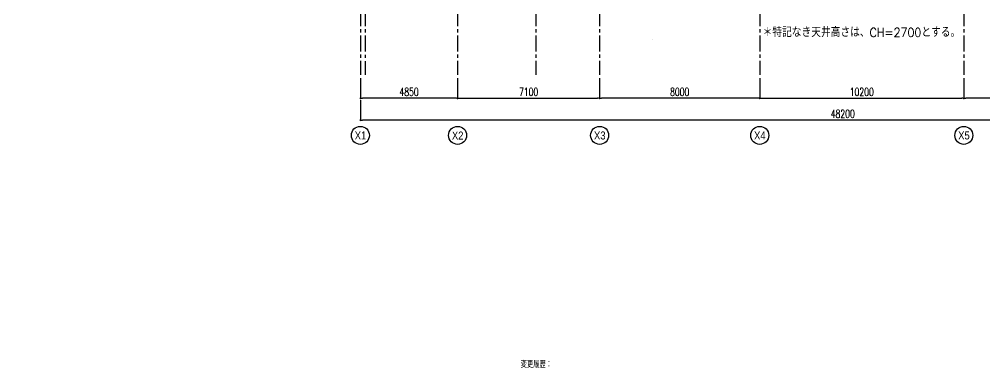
# Model space of a CAD drawing. Extents: x -119186 to 81195, y 1810 to 147180.
# Drawn here: x -5463 to 42782, y 3006 to 20413 of the extents above; entities that cross this region are included whole.
import ezdxf
from ezdxf.enums import TextEntityAlignment as Align

# ---------------------------------------------------------------- set-up
doc = ezdxf.new("R2010")
doc.units = 0
doc.header["$LTSCALE"] = 12.7
doc.header["$MEASUREMENT"] = 0
doc.header["$PDMODE"] = 1
doc.header["$PDSIZE"] = -2
doc.linetypes.add('CENTER', pattern=[2, 1.25, -0.25, 0.25, -0.25])
doc.layers.get('0').update_dxf_attribs({"linetype": 'CONTINUOUS'})
doc.layers.get('DEFPOINTS').update_dxf_attribs({"color": 1, "linetype": 'CONTINUOUS'})
for name, color, linetype in [('0-1', 7, 'CONTINUOUS'), ('0-5', 7, 'CONTINUOUS'), ('1-1', 7, 'CONTINUOUS'), ('1-4', 7, 'CONTINUOUS'), ('2-2', 7, 'CONTINUOUS'), ('80_SHELL_TEXT', 7, 'CONTINUOUS'), ('__', 7, 'CONTINUOUS'), ('______-3', 206, 'CONTINUOUS'), ('A_寸法', 9, 'CONTINUOUS'), ('A_建築（下図）', 8, 'CONTINUOUS'), ('A_記述', 3, 'CONTINUOUS'), ('A_通り芯', 8, 'CENTER'), ('A_通り記号', 2, 'CENTER')]:
    doc.layers.add(name, color=color, linetype=linetype)
doc.styles.add('Dim', font='simplex.shx', dxfattribs={"width": 0.7, "bigfont": 'extfont2.shx'})
doc.styles.add('KANSIM', font='SIMPLEX.shx', dxfattribs={"width": 0.7, "bigfont": 'extfont2.shx'})
doc.styles.get("Standard").update_dxf_attribs({"font": 'txt', "bigfont": 'BIGFONT.SHX'})
doc.styles.add('Standard-A', font='romans.shx', dxfattribs={"bigfont": 'extfont2.shx'})
doc.styles.add('スタイル1', font='MS PGothic.ttf')
doc.dimstyles.new('1-200', dxfattribs={"dimscale": 200, "dimtxt": 3, "dimasz": 1, "dimexe": 1, "dimexo": 1, "dimgap": 1, "dimtad": 1, "dimdec": 0, "dimtxsty": 'Dim', "dimblk": 'DOT', "dimcen": 2.5, "dimadec": 0, "dimazin": 0, "dimtfac": 1, "dimtdec": 0, "dimtix": 1, "dimtmove": 2, "dimatfit": 3, "dimldrblk": '引出線', "dimfxl": 1, "dimlwd": -1, "dimlwe": -1, "dimarcsym": 0})

# ---------------------------------------------------------------- blocks, each defined once
blk = doc.blocks.new('_________')
at = {"layer": '______-3', "color": 4}
blk.add_point((0, 0), dxfattribs=at)
at = {"layer": '__', "color": 0, "flags": 1}
for tag in ['SQ_M', '__', '______', '__', '__']:
    blk.add_attdef(tag, (0, 0), '', height=0.18, dxfattribs=at)
blk = doc.blocks.new('_Dot')
at = {"color": 0, "linetype": 'ByBlock', "lineweight": -2}
blk.add_line((-0.5, 0), (-1, 0), dxfattribs=at)
at = {"color": 0, "linetype": 'ByBlock', "const_width": 0.5}
blk.add_lwpolyline([(-0.25, 0, 1), (0.25, 0, 1)], format="xyb", close=True, dxfattribs=at)
blk = doc.blocks.new('*D10')
at = {"layer": 'A_寸法', "color": 0, "transparency": 16777216}
for p, q in [((11590, 17468), (11590, 16468)), ((16440, 17468), (16440, 16468)), ((16340, 16468), (11690, 16468))]:
    blk.add_line(p, q, dxfattribs=at)
at = {"layer": 'DEFPOINTS', "color": 0, "transparency": 16777216}
for p in [(11590, 17468), (16440, 17468), (11590, 16468)]:
    blk.add_point(p, dxfattribs=at)
at = {"layer": 'A_寸法', "color": 0, "transparency": 16777216, "xscale": 100, "yscale": 100, "zscale": 100, "rotation": 180}
blk.add_blockref('_Dot', (11590, 16468), dxfattribs=at)
at = {"layer": 'A_寸法', "color": 0, "transparency": 16777216, "xscale": 100, "yscale": 100, "zscale": 100}
blk.add_blockref('_Dot', (16440, 16468), dxfattribs=at)
at = {"layer": 'A_寸法', "color": 0, "transparency": 16777216, "insert": (14015, 16788), "char_height": 400, "attachment_point": 5, "style": 'Dim'}
blk.add_mtext('4850', dxfattribs=at)
blk = doc.blocks.new('引出線')
at = {"color": 0, "linetype": 'ByBlock'}
for points in [[(0, 0), (-1.96, -0.4)], [(-1, 0), (0, 0)]]:
    blk.add_lwpolyline(points, dxfattribs=at)
blk = doc.blocks.new('*D11')
at = {"layer": 'A_寸法', "color": 0, "transparency": 16777216}
for p, q in [((16440, 17468), (16440, 16468)), ((23540, 17468), (23540, 16468)), ((16540, 16468), (23440, 16468))]:
    blk.add_line(p, q, dxfattribs=at)
at = {"layer": 'DEFPOINTS', "color": 0, "transparency": 16777216}
for p in [(16440, 17468), (23540, 17468), (23540, 16468)]:
    blk.add_point(p, dxfattribs=at)
at = {"layer": 'A_寸法', "color": 0, "transparency": 16777216, "xscale": 100, "yscale": 100, "zscale": 100, "rotation": 180}
blk.add_blockref('_Dot', (16440, 16468), dxfattribs=at)
at = {"layer": 'A_寸法', "color": 0, "transparency": 16777216, "xscale": 100, "yscale": 100, "zscale": 100}
blk.add_blockref('_Dot', (23540, 16468), dxfattribs=at)
at = {"layer": 'A_寸法', "color": 0, "transparency": 16777216, "insert": (19990, 16788), "char_height": 400, "attachment_point": 5, "style": 'Dim'}
blk.add_mtext('7100', dxfattribs=at)
blk = doc.blocks.new('*D12')
at = {"layer": 'A_寸法', "color": 0, "transparency": 16777216}
for p, q in [((23540, 17468), (23540, 16468)), ((31540, 17468), (31540, 16468)), ((31440, 16468), (23640, 16468))]:
    blk.add_line(p, q, dxfattribs=at)
at = {"layer": 'DEFPOINTS', "color": 0, "transparency": 16777216}
for p in [(23540, 17468), (31540, 17468), (23540, 16468)]:
    blk.add_point(p, dxfattribs=at)
at = {"layer": 'A_寸法', "color": 0, "transparency": 16777216, "xscale": 100, "yscale": 100, "zscale": 100, "rotation": 180}
blk.add_blockref('_Dot', (23540, 16468), dxfattribs=at)
at = {"layer": 'A_寸法', "color": 0, "transparency": 16777216, "xscale": 100, "yscale": 100, "zscale": 100}
blk.add_blockref('_Dot', (31540, 16468), dxfattribs=at)
at = {"layer": 'A_寸法', "color": 0, "transparency": 16777216, "insert": (27540, 16788), "char_height": 400, "attachment_point": 5, "style": 'Dim'}
blk.add_mtext('8000', dxfattribs=at)
blk = doc.blocks.new('*D13')
at = {"layer": 'A_寸法', "color": 0, "transparency": 16777216}
for p, q in [((31540, 17468), (31540, 16468)), ((41740, 17468), (41740, 16468)), ((31640, 16468), (41640, 16468))]:
    blk.add_line(p, q, dxfattribs=at)
at = {"layer": 'DEFPOINTS', "color": 0, "transparency": 16777216}
for p in [(31540, 17468), (41740, 17468), (41740, 16468)]:
    blk.add_point(p, dxfattribs=at)
at = {"layer": 'A_寸法', "color": 0, "transparency": 16777216, "xscale": 100, "yscale": 100, "zscale": 100, "rotation": 180}
blk.add_blockref('_Dot', (31540, 16468), dxfattribs=at)
at = {"layer": 'A_寸法', "color": 0, "transparency": 16777216, "xscale": 100, "yscale": 100, "zscale": 100}
blk.add_blockref('_Dot', (41740, 16468), dxfattribs=at)
at = {"layer": 'A_寸法', "color": 0, "transparency": 16777216, "insert": (36640, 16788), "char_height": 400, "attachment_point": 5, "style": 'Dim'}
blk.add_mtext('10200', dxfattribs=at)
blk = doc.blocks.new('*D14')
at = {"layer": 'A_寸法', "color": 0, "transparency": 16777216}
for p, q in [((41740, 17468), (41740, 16468)), ((49440, 17468), (49440, 16468)), ((49340, 16468), (41840, 16468))]:
    blk.add_line(p, q, dxfattribs=at)
at = {"layer": 'DEFPOINTS', "color": 0, "transparency": 16777216}
for p in [(41740, 17468), (49440, 17468), (41740, 16468)]:
    blk.add_point(p, dxfattribs=at)
at = {"layer": 'A_寸法', "color": 0, "transparency": 16777216, "xscale": 100, "yscale": 100, "zscale": 100, "rotation": 180}
blk.add_blockref('_Dot', (41740, 16468), dxfattribs=at)
at = {"layer": 'A_寸法', "color": 0, "transparency": 16777216, "xscale": 100, "yscale": 100, "zscale": 100}
blk.add_blockref('_Dot', (49440, 16468), dxfattribs=at)
at = {"layer": 'A_寸法', "color": 0, "transparency": 16777216, "insert": (45590, 16788), "char_height": 400, "attachment_point": 5, "style": 'Dim'}
blk.add_mtext('7700', dxfattribs=at)
blk = doc.blocks.new('*D16')
at = {"layer": 'A_寸法', "color": 0, "transparency": 16777216}
for p, q in [((11590, 16373), (11590, 15373)), ((59790, 16373), (59790, 15373)), ((59690, 15373), (11690, 15373))]:
    blk.add_line(p, q, dxfattribs=at)
at = {"layer": 'DEFPOINTS', "color": 0, "transparency": 16777216}
for p in [(11590, 16373), (59790, 16373), (11590, 15373)]:
    blk.add_point(p, dxfattribs=at)
at = {"layer": 'A_寸法', "color": 0, "transparency": 16777216, "xscale": 100, "yscale": 100, "zscale": 100, "rotation": 180}
blk.add_blockref('_Dot', (11590, 15373), dxfattribs=at)
at = {"layer": 'A_寸法', "color": 0, "transparency": 16777216, "xscale": 100, "yscale": 100, "zscale": 100}
blk.add_blockref('_Dot', (59790, 15373), dxfattribs=at)
at = {"layer": 'A_寸法', "color": 0, "transparency": 16777216, "insert": (35690, 15693), "char_height": 400, "attachment_point": 5, "style": 'Dim'}
blk.add_mtext('48200', dxfattribs=at)

msp = doc.modelspace()

# ---------------------------------------------------------------- linework, layer by layer
at = {"layer": '0-1', "color": 7, "linetype": 'Continuous'}
for p in [(-3790.5, 4528.6), (-3790.5, 4527.4), (-3789.2, 4528.6), (-3789.2, 4527.4)]:
    msp.add_point(p, dxfattribs=at)
at = {"layer": '0-5', "color": 7, "linetype": 'Continuous'}
for p in [(-5065.2, 4396.6), (-5043.6, 4453.2), (-5043.6, 4451.7), (-5042.1, 4453.2), (-5042.1, 4451.7), (-4968.1, 4398.1), (-4968.1, 4396.6), (-4966.6, 4398.1), (-4966.6, 4396.6), (-4961.3, 4396.6), (-4878.1, 4576.3), (-4878.1, 4570.3), (-4872.1, 4576.3), (-4872.1, 4570.3), (-4842.7, 4576.3), (-4842.7, 4570.3), (-4836.7, 4576.3), (-4836.7, 4570.3), (-4791.5, 4576.3), (-4791.5, 4570.3), (-4785.5, 4576.3), (-4785.5, 4570.3), (-3378, 4395), (-3356.5, 4451.6), (-3356.5, 4450.1), (-3355, 4451.6), (-3355, 4450.1), (-3274.2, 4395)]:
    msp.add_point(p, dxfattribs=at)
at = {"layer": '1-1', "color": 7, "linetype": 'Continuous'}
for p in [(-3767.3, 4528.6), (-3767.3, 4527.4), (-3766.1, 4528.6), (-3766.1, 4527.4)]:
    msp.add_point(p, dxfattribs=at)
at = {"layer": '1-4', "color": 7, "linetype": 'Continuous'}
for p in [(-5463.4, 4354.6), (-5463.4, 4354.6), (-5081.9, 4367.2), (-5081.9, 4367.2), (-4997.5, 4531.2), (-4962.6, 4531.2), (-4828.9, 4492.9), (-4825.8, 4396.2), (-4818.1, 4499.1), (-4815.7, 4481.2), (-4804.7, 4500.9), (-4804.7, 4500.9), (-4804.1, 4496.2), (-4804.1, 4496.2), (-3791, 4391.7), (-3765.3, 4391.7), (-3765.3, 4391.7), (-3765.3, 4378.8), (-3550, 4392.3), (-3549.7, 4529.8), (-3546.4, 4530.3), (-3546.4, 4530.3), (-3310.4, 4529.6), (-3275.5, 4529.6), (-3138.7, 4394.6), (-3128.6, 4479.6)]:
    msp.add_point(p, dxfattribs=at)
at = {"layer": '2-2', "color": 7, "linetype": 'Continuous'}
for p in [(-4826.7, 4459.4), (-3139.6, 4457.9)]:
    msp.add_point(p, dxfattribs=at)
at = {"layer": 'A_建築（下図）', "color": 8, "linetype": 'Continuous'}
msp.add_arc((26188.8, 19425.1), 0.5, 270.01787, 271.90803, dxfattribs=at)
at = {"layer": 'A_通り芯', "color": 8, "ltscale": 50}
for p, q in [((11589.6, 51351), (11589.6, 17645.9)), ((11824.8, 51348.2), (11824.8, 17645.9)), ((16439.6, 51351), (16439.6, 17645.9)), ((20349.6, 51351), (20349.6, 17645.9)), ((23539.6, 51351), (23539.6, 17645.9)), ((31539.6, 51351), (31539.6, 17645.9)), ((41739.6, 51351), (41739.6, 17645.9))]:
    msp.add_line(p, q, dxfattribs=at)
at = {"layer": 'A_通り記号', "color": 8, "linetype": 'Continuous'}
for centre in [(11580.8, 14615.2), (16439.6, 14615.1), (23539.6, 14615.1), (31539.6, 14615.1), (41739.6, 14615.1)]:
    msp.add_circle(centre, 450, dxfattribs=at)

# ---------------------------------------------------------------- block references
at = {"layer": '80_SHELL_TEXT', "color": 4, "xscale": 0.005, "yscale": 0.005, "zscale": 0.005}
for p in [(-5415.7, 4413.7), (-3739.6, 4413.3), (-3739.6, 4400)]:
    msp.add_blockref('_________', p, dxfattribs=at)

# ---------------------------------------------------------------- texts
at = {"layer": 'A_記述', "style": 'Standard-A', "width": 0.9}
msp.add_text('＊特記なき天井高さは、CH=2700とする。', height=450, dxfattribs=at).set_placement((31685, 19979.8), align=Align.TOP_LEFT)
at = {"layer": 'A_通り記号', "color": 8, "linetype": 'Continuous', "style": 'スタイル1', "width": 0.9}
for s, p in [('X1', (11586.6, 14608.3)), ('X2', (16445.4, 14608.2)), ('X3', (23545.4, 14608.2)), ('X4', (31545.4, 14608.2)), ('X5', (41745.4, 14608.2))]:
    msp.add_text(s, height=400, dxfattribs=at).set_placement(p, align=Align.MIDDLE)
at = {"layer": 'DEFPOINTS', "style": 'KANSIM', "width": 0.7}
msp.add_text('変更履歴：', height=320, dxfattribs=at).set_placement((19593.5, 3167.1), align=Align.MIDDLE_LEFT)

# ---------------------------------------------------------------- dimensions: what is measured, and where the dimension line sits
at = {"layer": 'A_寸法', "color": 8}
for base, p1, p2, picture, middle in [((11589.6, 16468.4), (16439.6, 17468.2), (11589.6, 17468.2), '*D10', (14014.6, 16788.4)), ((23539.6, 16468.4), (31539.6, 17468.2), (23539.6, 17468.2), '*D12', (27539.6, 16788.4)), ((41739.6, 16468.4), (49439.6, 17468.2), (41739.6, 17468.2), '*D14', (45589.6, 16788.4)), ((11589.6, 15373.3), (59789.6, 16373.2), (11589.6, 16373.2), '*D16', (35689.6, 15693.3))]:
    dim = msp.add_linear_dim(base=base, p1=p1, p2=p2, angle=180, dimstyle='1-200', override={"dimtxt": 2, "dimasz": 0.5, "dimexe": 0, "dimexo": 0, "dimgap": 0.6}, dxfattribs=at)
    dim.commit()
    dim.dimension.update_dxf_attribs({"geometry": picture, "text_midpoint": middle})
for base, p1, p2, picture, middle in [((23539.6, 16468.4), (16439.6, 17468.2), (23539.6, 17468.2), '*D11', (19989.6, 16788.4)), ((41739.6, 16468.4), (31539.6, 17468.2), (41739.6, 17468.2), '*D13', (36639.6, 16788.4))]:
    dim = msp.add_linear_dim(base=base, p1=p1, p2=p2, dimstyle='1-200', override={"dimtxt": 2, "dimasz": 0.5, "dimexe": 0, "dimexo": 0, "dimgap": 0.6}, dxfattribs=at)
    dim.commit()
    dim.dimension.update_dxf_attribs({"geometry": picture, "text_midpoint": middle})

doc.saveas('drawing.dxf')
